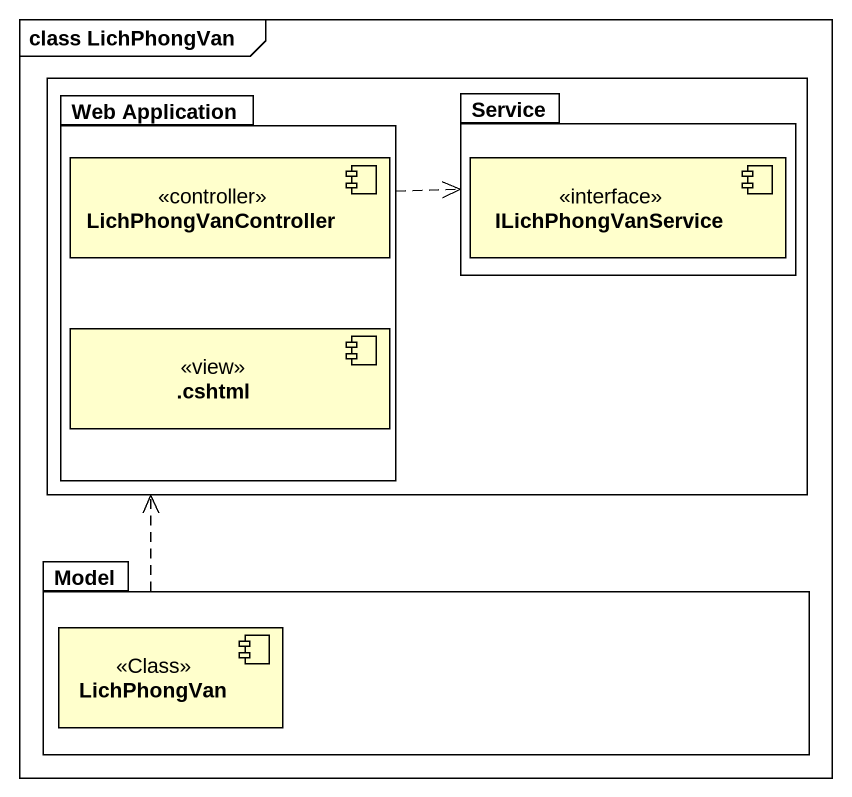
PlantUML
@startuml
mainframe class LichPhongVan
rectangle " " as rectangle1 {
  package "Web Application" as Web_Application {
    component LichPhongVanController <<controller>>
    component ".cshtml" as cshtml <<view>>
  }
  package Service {
    component ILichPhongVanService <<interface>>
  }
}
package Model {
  component LichPhongVan <<Class>>
}
Web_Application .right.> Service
Model .up.> rectangle1
@enduml
